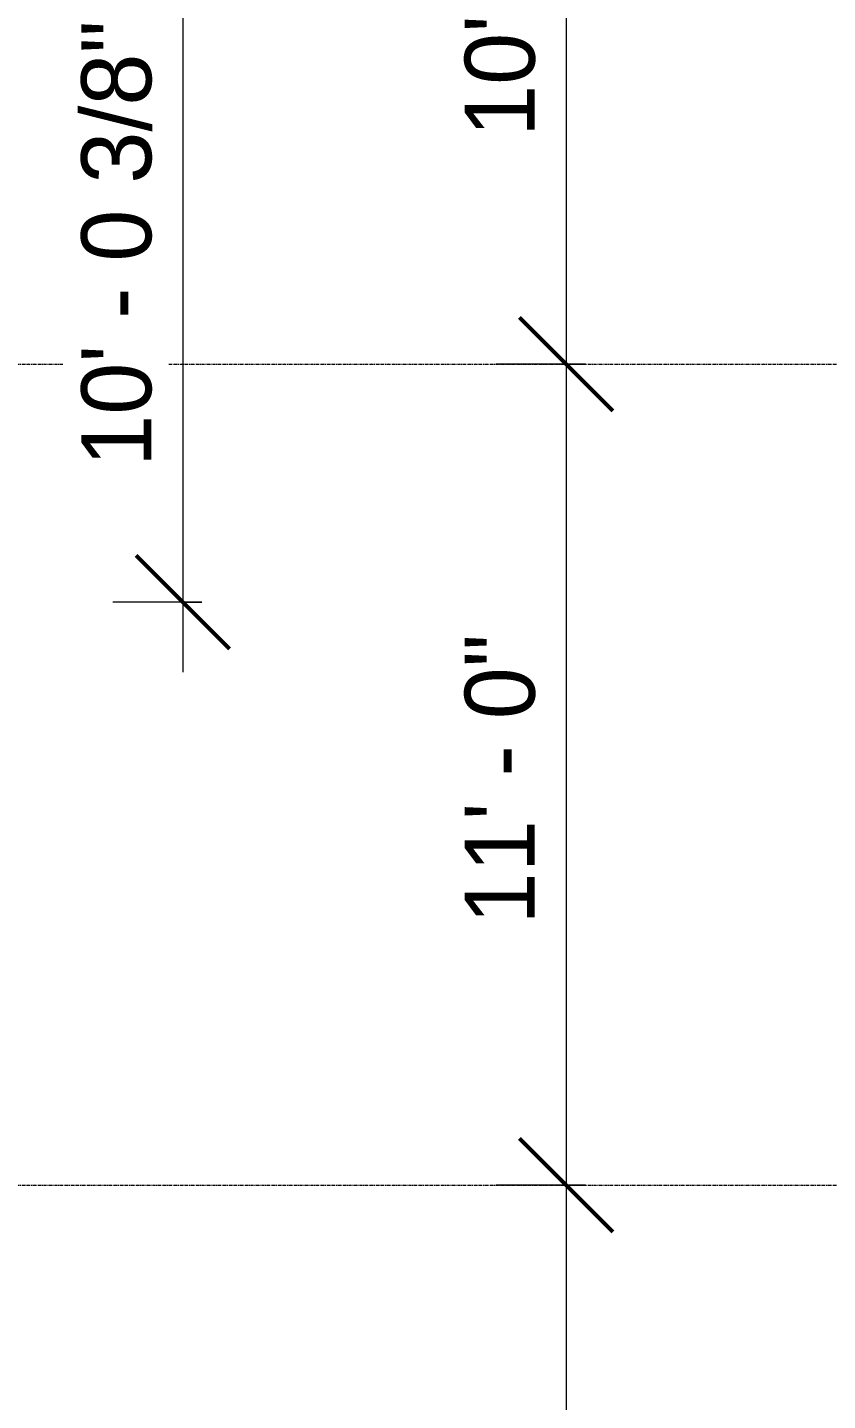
# Model space of a CAD drawing. Header units: inches. Extents: x 9566 to 17067, y -226 to 532.
# Drawn here: x 12207.8 to 12336.4, y 85.4 to 306.2 of the extents above; entities that cross this region are included whole.
import ezdxf

# ---------------------------------------------------------------- set-up
doc = ezdxf.new("R2010")
doc.units = ezdxf.units.IN
doc.header["$MEASUREMENT"] = 0
doc.linetypes.add('Grid Line 1_2_', pattern=[0.875, 0.5, -0.125, 0.125, -0.125])
for name, color, linetype, lineweight in [('A-ANNO-DIMS', 211, 'Continuous', 9), ('A-ANNO-DIMS-120', 211, 'Continuous', 9), ('A-FLOR-LEVL-1', 51, 'Grid Line 1_2_', 9)]:
    doc.layers.add(name, color=color, linetype=linetype, lineweight=lineweight)
doc.styles.add('Century Gothic', font='ufonts.com_century-gothic.ttf', dxfattribs={"height": 11.25})
doc.dimstyles.new('OD__1_8__Tol__', dxfattribs={"dimscale": 12, "dimtxt": 11.746893, "dimasz": 1.25, "dimexe": 0.9375, "dimexo": 0.625, "dimgap": 0.15625, "dimtad": 1, "dimdec": 3, "dimrnd": 0.125, "dimzin": 3, "dimdsep": 46, "dimlunit": 4, "dimtxsty": 'Century Gothic', "dimblk1": 'OBLIQUE', "dimblk2": 'OBLIQUE', "dimsah": 1, "dimcen": 0.09, "dimdle": 0.9375, "dimazin": 0, "dimtfac": 1, "dimtdec": 4, "dimtix": 1, "dimtmove": 0, "dimatfit": 3, "dimfxl": 1, "dimtvp": 1, "dimtfill": 1, "dimfrac": 2, "dimtolj": 1, "dimtzin": 0, "dimarcsym": 2})

# ---------------------------------------------------------------- blocks, each defined once
blk = doc.blocks.new('DIMBLOCK8-BUILDING SECTION - EAST_WEST - LOOKING NORTH')
at = {"layer": 'A-ANNO-DIMS-120'}
for p, q in [((12294.41, 393.25), (12294.41, 252)), ((12297.51, 382), (12283.16, 382)), ((12294.41, 382), (12297.51, 382)), ((12297.51, 252), (12283.16, 252)), ((12294.41, 252), (12297.51, 252))]:
    blk.add_line(p, q, dxfattribs=at)
at = {"layer": 'A-ANNO-DIMS-120', "lineweight": 50}
for p, q in [((12294.41, 382), (12286.91, 389.5)), ((12294.41, 382), (12301.91, 374.5)), ((12294.41, 252), (12286.91, 259.5)), ((12294.41, 252), (12301.91, 244.5))]:
    blk.add_line(p, q, dxfattribs=at)
at = {"layer": 'A-ANNO-DIMS-120', "color": 0, "insert": (12278.11, 288.57), "char_height": 11.25, "width": 68.2439, "attachment_point": 1, "rotation": 90, "line_spacing_factor": 0.984502, "style": 'Century Gothic', "bg_fill": 3, "box_fill_scale": 1.25, "bg_fill_color": 256, "bg_fill_true_color": 13158600, "bg_fill_transparency": 0}
blk.add_mtext('10\' - 10"', dxfattribs=at)
blk = doc.blocks.new('_Oblique')
at = {"color": 0, "linetype": 'ByBlock', "lineweight": -2}
blk.add_line((-0.5, -0.5), (0.5, 0.5), dxfattribs=at)
blk = doc.blocks.new('DIMBLOCK9-BUILDING SECTION - EAST_WEST - LOOKING NORTH')
at = {"layer": 'A-ANNO-DIMS-120', "lineweight": 50}
for p, q in [((12294.41, 252), (12286.91, 259.5)), ((12294.41, 252), (12301.91, 244.5)), ((12294.41, 120), (12286.91, 127.5)), ((12294.41, 120), (12301.91, 112.5))]:
    blk.add_line(p, q, dxfattribs=at)
at = {"layer": 'A-ANNO-DIMS-120'}
for p, q in [((12297.51, 252), (12283.16, 252)), ((12294.41, 252), (12294.41, 120)), ((12294.41, 252), (12297.51, 252)), ((12297.51, 120), (12283.16, 120)), ((12294.41, 120), (12297.51, 120))]:
    blk.add_line(p, q, dxfattribs=at)
at = {"layer": 'A-ANNO-DIMS-120', "color": 0, "insert": (12278.11, 161.95), "char_height": 11.25, "width": 57.7276, "attachment_point": 1, "rotation": 90, "line_spacing_factor": 0.984502, "style": 'Century Gothic', "bg_fill": 3, "box_fill_scale": 1.25, "bg_fill_color": 256, "bg_fill_true_color": 13158600, "bg_fill_transparency": 0}
blk.add_mtext('11\' - 0"', dxfattribs=at)
blk = doc.blocks.new('DIMBLOCK10-BUILDING SECTION - EAST_WEST - LOOKING NORTH')
at = {"layer": 'A-ANNO-DIMS-120', "lineweight": 50}
for p, q in [((12294.41, 120), (12286.91, 127.5)), ((12294.41, 120), (12301.91, 112.5)), ((12294.41, 0), (12286.91, 7.5)), ((12294.41, 0), (12301.91, -7.5))]:
    blk.add_line(p, q, dxfattribs=at)
at = {"layer": 'A-ANNO-DIMS-120'}
for p, q in [((12297.51, 120), (12283.16, 120)), ((12294.41, 120), (12294.41, -11.25)), ((12294.41, 120), (12297.51, 120)), ((12297.51, 0), (12283.16, 0)), ((12294.41, 0), (12297.51, 0))]:
    blk.add_line(p, q, dxfattribs=at)
at = {"layer": 'A-ANNO-DIMS-120', "color": 0, "insert": (12278.11, 35.95), "char_height": 11.25, "width": 57.7276, "attachment_point": 1, "rotation": 90, "line_spacing_factor": 0.984502, "style": 'Century Gothic', "bg_fill": 3, "box_fill_scale": 1.25, "bg_fill_color": 256, "bg_fill_true_color": 13158600, "bg_fill_transparency": 0}
blk.add_mtext('10\' - 0"', dxfattribs=at)
blk = doc.blocks.new('DIMBLOCK11-BUILDING SECTION - EAST_WEST - LOOKING NORTH')
at = {"layer": 'A-ANNO-DIMS-120'}
for p, q in [((12232.79, 345.38), (12232.79, 202.5)), ((12235.89, 334.12), (12221.54, 334.12)), ((12232.79, 334.12), (12235.89, 334.12)), ((12235.89, 213.75), (12221.54, 213.75)), ((12232.79, 213.75), (12235.89, 213.75))]:
    blk.add_line(p, q, dxfattribs=at)
at = {"layer": 'A-ANNO-DIMS-120', "lineweight": 50}
for p, q in [((12232.79, 334.12), (12225.29, 341.63)), ((12232.79, 334.12), (12240.29, 326.63)), ((12232.79, 213.75), (12225.29, 221.25)), ((12232.79, 213.75), (12240.29, 206.25))]:
    blk.add_line(p, q, dxfattribs=at)
at = {"layer": 'A-ANNO-DIMS-120', "color": 0, "insert": (12216.49, 235.53), "char_height": 11.25, "width": 92.1851, "attachment_point": 1, "rotation": 90, "line_spacing_factor": 0.984502, "style": 'Century Gothic', "bg_fill": 3, "box_fill_scale": 1.25, "bg_fill_color": 256, "bg_fill_true_color": 13158600, "bg_fill_transparency": 0}
blk.add_mtext('10\' - 0 3/8"', dxfattribs=at)

msp = doc.modelspace()

# ---------------------------------------------------------------- linework, layer by layer
at = {"layer": 'A-FLOR-LEVL-1'}
for p, q in [((9566.1764, 252), (12563.5424, 252)), ((9566.1764, 120), (12563.5424, 120))]:
    msp.add_line(p, q, dxfattribs=at)

# ---------------------------------------------------------------- next in the draw order: dimensions: what is measured, and where the dimension line sits
at = {"layer": 'A-ANNO-DIMS'}
for base, p1, p2, override, picture, middle in [((12294.4057, 252), (12305.0123, 382), (12305.0123, 252), {"dimpost": '<>', "dimfxl": 130}, 'DIMBLOCK8-BUILDING SECTION - EAST_WEST - LOOKING NORTH', (12286.6227, 317)), ((12232.7876, 213.75), (12243.3942, 334.125), (12243.3942, 213.75), {"dimpost": '<>', "dimfxl": 120.375}, 'DIMBLOCK11-BUILDING SECTION - EAST_WEST - LOOKING NORTH', (12224.3813, 273.9375))]:
    dim = msp.add_linear_dim(base=base, p1=p1, p2=p2, angle=90, dimstyle='OD__1_8__Tol__', override=override, dxfattribs=at)
    dim.commit()
    dim.dimension.update_dxf_attribs({"geometry": picture, "text_midpoint": middle})

# ---------------------------------------------------------------- next in the draw order: dimensions: what is measured, and where the dimension line sits
dim = msp.add_linear_dim(base=(12294.4057, 120), p1=(12305.0123, 252), p2=(12305.0123, 120), angle=90, dimstyle='OD__1_8__Tol__', override={"dimpost": '<>', "dimfxl": 132}, dxfattribs=at)
dim.commit()
dim.dimension.update_dxf_attribs({"geometry": 'DIMBLOCK9-BUILDING SECTION - EAST_WEST - LOOKING NORTH', "text_midpoint": (12286.6227, 186)})

# ---------------------------------------------------------------- next in the draw order: dimensions: what is measured, and where the dimension line sits
dim = msp.add_linear_dim(base=(12294.4057, 0), p1=(12305.0123, 120), p2=(12305.0123, 0), angle=90, dimstyle='OD__1_8__Tol__', override={"dimpost": '<>', "dimfxl": 120}, dxfattribs=at)
dim.commit()
dim.dimension.update_dxf_attribs({"geometry": 'DIMBLOCK10-BUILDING SECTION - EAST_WEST - LOOKING NORTH', "text_midpoint": (12286.6227, 60)})

doc.saveas('drawing.dxf')
